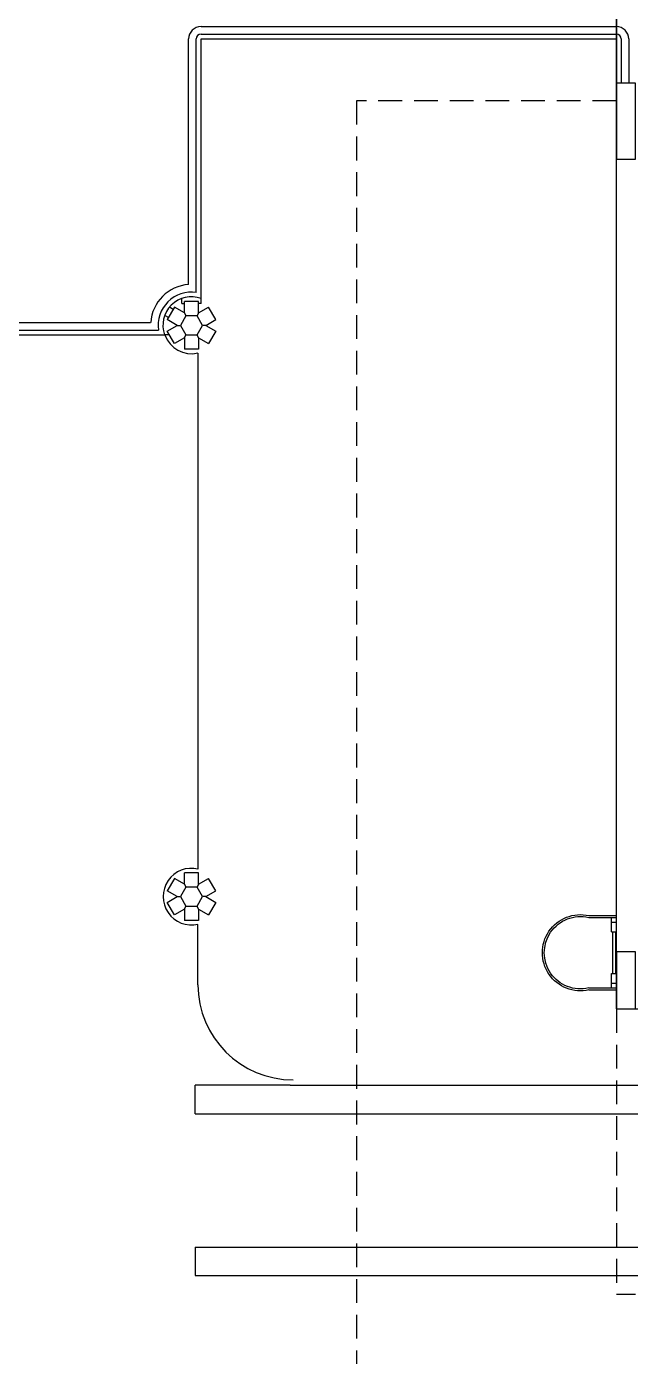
# Model space of a CAD drawing. Header units: millimetres. Extents: x 1887 to 2405, y 1100 to 1335.
# Drawn here: x 2124.57 to 2130.91, y 1223.75 to 1237.72 of the extents above; entities that cross this region are included whole.
import ezdxf

# ---------------------------------------------------------------- set-up
doc = ezdxf.new("R2010")
doc.units = ezdxf.units.MM
doc.linetypes.add('HIDDEN', pattern=[0.375, 0.25, -0.125])
for name, color, linetype in [('AR- ALV1', 235, 'Continuous'), ('AR-ALV', 2, 'Continuous'), ('AR-CALÇADA', 1, 'Continuous'), ('AR-CORRIMAO-V1', 2, 'Continuous'), ('AR-ESTC', 3, 'Continuous'), ('AR-ESTMA-C', 3, 'Continuous'), ('AR-ESTMA-V', 1, 'Continuous'), ('AR-PERGOLAPROJ', 1, 'HIDDEN'), ('AR-PIS', 1, 'Continuous'), ('AR-PISO-V', 1, 'Continuous'), ('AR-PISO-V1', 1, 'Continuous'), ('ar-podotactil', 1, 'Continuous'), ('AR-PROJ', 1, 'HIDDEN'), ('EQUIPAMENTO', 2, 'Continuous')]:
    doc.layers.add(name, color=color, linetype=linetype)

# ---------------------------------------------------------------- blocks, each defined once
blk = doc.blocks.new('escada tipo marinheiro')
at = {"layer": 'EQUIPAMENTO'}
for p, q in [((-0.338, 0.01), (-0.05, 0.01)), ((-0.05, 0.01), (-0.05, -0.16)), ((-0.34, -0.01), (-0.05, -0.01)), ((-0.1, -0.01), (-0.1, -0.16)), ((-0.1, -0.06), (-0.05, -0.06)), ((-0.1, -0.16), (-0.05, -0.16)), ((-0.09, -0.6), (-0.09, -0.16)), ((-0.06, -0.6), (-0.06, -0.16)), ((-0.1, -0.6), (-0.05, -0.6)), ((-0.1, -0.6), (-0.1, -0.75)), ((-0.05, -0.6), (-0.05, -0.77)), ((-0.34, -0.75), (-0.05, -0.75)), ((-0.338, -0.77), (-0.05, -0.77)), ((-0.1, -0.7), (-0.05, -0.7))]:
    blk.add_line(p, q, dxfattribs=at)
for radius, start, end in [(0.4, 77.1777, 282.8223), (0.38, 76.8427, 283.1573)]:
    blk.add_arc((-0.427, -0.38), radius, start, end, dxfattribs=at)
blk = doc.blocks.new('pilar15')
at = {"layer": 'AR-ESTMA-C'}
for p, q in [((-0.179, 0.19), (-0.254, 0.06)), ((-0.075, 0.13), (-0.179, 0.19)), ((0.075, 0.25), (-0.075, 0.25)), ((-0.075, 0.13), (-0.075, 0.25)), ((0.075, 0.13), (0.075, 0.25)), ((0.075, 0.13), (0.179, 0.19)), ((0.254, 0.06), (0.179, 0.19)), ((-0.15, 0), (-0.254, 0.06)), ((-0.254, -0.06), (-0.15, 0)), ((-0.15, 0), (-0.115, 0)), ((-0.075, 0.13), (-0.058, 0.1)), ((0.075, 0.13), (0.058, 0.1)), ((0.15, 0), (0.115, 0)), ((0.15, 0), (0.254, 0.06)), ((0.15, 0), (0.254, -0.06)), ((-0.179, -0.19), (-0.254, -0.06)), ((-0.075, -0.13), (-0.179, -0.19)), ((-0.075, -0.13), (-0.058, -0.1)), ((-0.075, -0.13), (-0.075, -0.25)), ((0.075, -0.13), (0.058, -0.1)), ((0.075, -0.13), (0.179, -0.19)), ((0.075, -0.13), (0.075, -0.25)), ((0.254, -0.06), (0.179, -0.19)), ((0.075, -0.25), (-0.075, -0.25))]:
    blk.add_line(p, q, dxfattribs=at)
blk.add_lwpolyline([(0.058, 0.1), (-0.058, 0.1), (-0.115, 0), (-0.058, -0.1), (0.058, -0.1), (0.115, 0)], close=True, dxfattribs=at)

msp = doc.modelspace()

# ---------------------------------------------------------------- linework, layer by layer
at = {"layer": 'AR- ALV1'}
for q in [(2130.76, 1243.448), (2131.61, 1227.398)]:
    msp.add_line((2130.76, 1227.398), q, dxfattribs=at)
at = {"layer": 'AR-ALV'}
msp.add_line((2130.76, 1227.998), (2130.76, 1236.323), dxfattribs=at)
at = {"layer": 'AR-CALÇADA'}
msp.add_line((2127.335, 1226.598), (2201.76, 1226.598), dxfattribs=at)
at = {"layer": 'AR-CORRIMAO-V1'}
for p, q in [((2126.398, 1237.716), (2130.76, 1237.716)), ((2126.398, 1237.636), (2130.76, 1237.636)), ((2126.268, 1235.007), (2126.268, 1237.586)), ((2126.348, 1234.924), (2126.348, 1237.586)), ((2130.81, 1237.586), (2130.81, 1237.123)), ((2130.89, 1237.586), (2130.89, 1237.123)), ((2123.263, 1234.608), (2125.869, 1234.608)), ((2123.18, 1234.528), (2125.952, 1234.528))]:
    msp.add_line(p, q, dxfattribs=at)
for centre, radius, start, end in [((2126.398, 1237.586), 0.13, 90, 180), ((2126.398, 1237.586), 0.05, 90, 180), ((2130.76, 1237.586), 0.13, 360, 90), ((2130.76, 1237.586), 0.05, 360, 90), ((2126.298, 1234.578), 0.43, 94.0006, 175.9882), ((2126.298, 1234.578), 0.35, 81.7868, 188.1993)]:
    msp.add_arc(centre, radius, start, end, dxfattribs=at)
at = {"layer": 'AR-ESTC'}
for points in [[(2130.96, 1236.323), (2130.96, 1237.123), (2130.76, 1237.123), (2130.76, 1236.323)], [(2130.96, 1236.323), (2130.96, 1237.123), (2130.76, 1237.123), (2130.76, 1236.323)], [(2130.96, 1227.398), (2130.96, 1227.998), (2130.76, 1227.998), (2130.76, 1227.398)], [(2130.96, 1227.398), (2130.96, 1227.998), (2130.76, 1227.998), (2130.76, 1227.398)]]:
    msp.add_lwpolyline(points, close=True, dxfattribs=at)
at = {"layer": 'AR-ESTMA-V', "ltscale": 0.25}
for p, q in [((2126.198, 1234.808), (2126.198, 1234.861)), ((2126.398, 1234.808), (2126.398, 1234.861)), ((2126.025, 1234.678), (2126.015, 1234.678)), ((2126.057, 1234.659), (2126.017, 1234.682)), ((2126.107, 1234.746), (2126.067, 1234.769)), ((2126.198, 1234.808), (2126.223, 1234.808)), ((2126.398, 1234.808), (2126.373, 1234.808)), ((2126.067, 1234.478), (2126.015, 1234.478))]:
    msp.add_line(p, q, dxfattribs=at)
at = {"layer": 'AR-PERGOLAPROJ'}
for p in [(2130.76, 1227.398), (2130.96, 1224.398)]:
    msp.add_line(p, (2130.76, 1224.398), dxfattribs=at)
at = {"layer": 'AR-PIS'}
msp.add_line((2130.76, 1239.848), (2130.76, 1237.123), dxfattribs=at)
at = {"layer": 'AR-PISO-V'}
for p, q in [((2126.366, 1234.287), (2126.366, 1228.868)), ((2126.366, 1227.653), (2126.366, 1228.287))]:
    msp.add_line(p, q, dxfattribs=at)
for centre, radius, start, end in [((2126.298, 1234.578), 0.298, 199.5761, 283.1685), ((2126.298, 1228.578), 0.298, 76.8315, 283.1685), ((2127.366, 1227.653), 1, 180, 270), ((2127.366, 1227.653), 1, 180, 270)]:
    msp.add_arc(centre, radius, start, end, dxfattribs=at)
at = {"layer": 'AR-PISO-V1'}
for p, q in [((2126.398, 1234.861), (2126.398, 1237.586)), ((2126.398, 1237.586), (2130.76, 1237.586)), ((2123.117, 1234.478), (2126.015, 1234.478))]:
    msp.add_line(p, q, dxfattribs=at)
msp.add_arc((2126.298, 1234.578), 0.3, 70.5288, 199.4542, dxfattribs=at)
at = {"layer": 'ar-podotactil'}
for p, q in [((2127.335, 1226.598), (2126.335, 1226.598)), ((2126.335, 1226.298), (2126.335, 1226.598)), ((2126.335, 1226.298), (2204.16, 1226.298)), ((2126.335, 1224.898), (2202.56, 1224.898)), ((2126.335, 1224.898), (2126.335, 1224.598)), ((2126.335, 1224.598), (2202.26, 1224.598))]:
    msp.add_line(p, q, dxfattribs=at)
at = {"layer": 'AR-PROJ'}
for p, q in [((2130.76, 1236.936), (2128.03, 1236.936)), ((2128.03, 1236.936), (2128.03, 1213.578))]:
    msp.add_line(p, q, dxfattribs=at)

# ---------------------------------------------------------------- block references
at = {"layer": 'AR-ESTMA-C', "ltscale": 0.25}
for p in [(2126.298, 1234.578), (2126.298, 1228.578)]:
    msp.add_blockref('pilar15', p, dxfattribs=at)
at = {"layer": 'EQUIPAMENTO', "xscale": -1, "rotation": 180}
msp.add_blockref('escada tipo marinheiro', (2130.81, 1227.609), dxfattribs=at)

doc.saveas('drawing.dxf')
